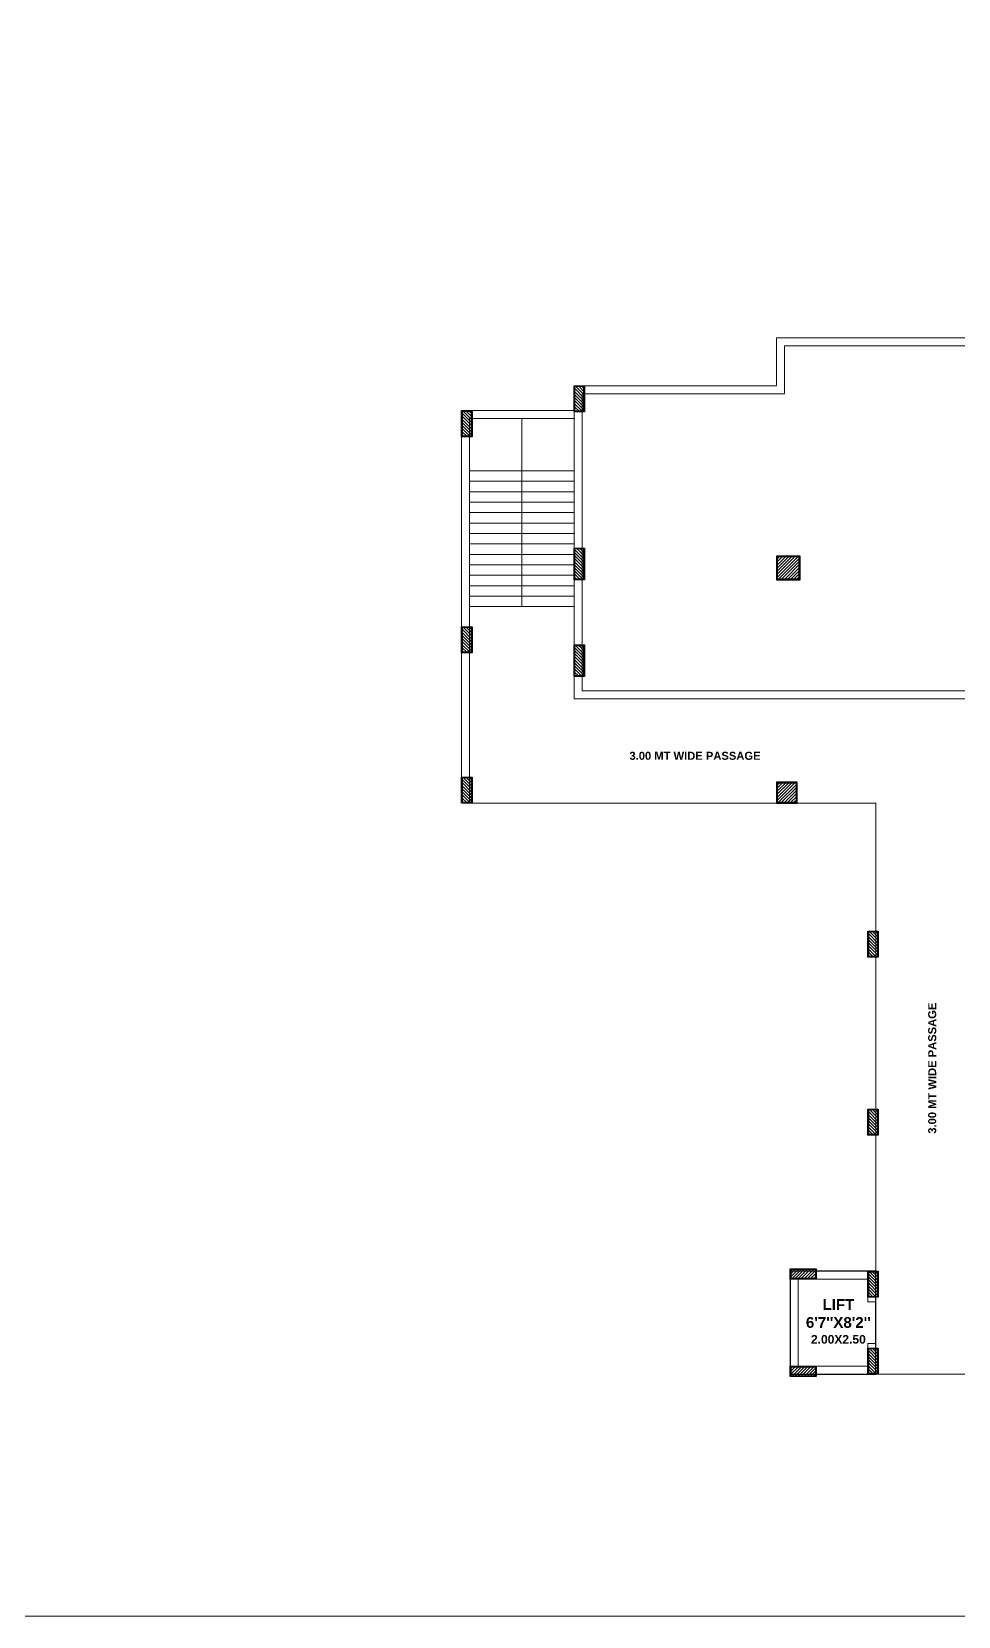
# Model space of a CAD drawing. Header units: metres. Extents: x 0 to 8495, y 0 to 3455.
# Drawn here: x 8324.75 to 8351.37, y 126.34 to 171.88 of the extents above; entities that cross this region are included whole.
import ezdxf

# ---------------------------------------------------------------- set-up
doc = ezdxf.new("R2010")
doc.units = ezdxf.units.M
doc.header["$MEASUREMENT"] = 0
doc.layers.get('0').update_dxf_attribs({"lineweight": 18})
doc.layers.add('Columns', color=12, linetype='Continuous', lineweight=25)
doc.layers.add('furniture', color=30, linetype='Continuous', lineweight=20)
doc.styles.get("Standard").update_dxf_attribs({"font": 'ARIALN.TTF', "height": 0.2})

msp = doc.modelspace()

# ---------------------------------------------------------------- hatches: boundary and pattern name
at = {"layer": 'Columns', "lineweight": 0}
h = msp.add_hatch(dxfattribs=at)
h.set_pattern_fill('ANSI31', color=256, scale=0.5, angle=-90)
h.set_pattern_definition([(315, (1206.82655, -289.713687), (0.0441941738, 0.0441941738), [])])
h.paths.add_polyline_path([(8340.359, 160.981), (8340.609, 160.981), (8340.609, 161.681), (8340.359, 161.681)])
h = msp.add_hatch(dxfattribs=at)
h.set_pattern_fill('ANSI31', color=256, scale=0.5, angle=-90)
h.set_pattern_definition([(315, (1203.59655, -290.429404), (0.0441941738, 0.0441941738), [])])
h.paths.add_polyline_path([(8337.129, 160.266), (8337.379, 160.266), (8337.379, 160.966), (8337.129, 160.966)])
h = msp.add_hatch(dxfattribs=at)
h.set_pattern_fill('ANSI31', color=1, scale=0.5, angle=-90)
h.set_pattern_definition([(315, (1206.82655, -294.607314), (0.0441941738, 0.0441941738), [])])
h.paths.add_polyline_path([(8340.359, 156.158), (8340.609, 156.158), (8340.609, 157.018), (8340.359, 157.018)])
at = {"layer": 'Columns'}
h = msp.add_hatch(dxfattribs=at)
h.set_pattern_fill('ANSI31', color=6, scale=0.5)
h.set_pattern_definition([(45, (1215.13014, -301.69832), (-0.0441941738, 0.0441941738), [])])
h.paths.add_polyline_path([(8346.802, 156.158), (8346.802, 156.788), (8346.172, 156.788), (8346.172, 156.158)])
at = {"layer": 'Columns', "lineweight": 0}
h = msp.add_hatch(dxfattribs=at)
h.set_pattern_fill('ANSI31', color=256, scale=0.5, angle=-90)
h.set_pattern_definition([(315, (1203.59655, -296.639404), (0.0441941738, 0.0441941738), [])])
h.paths.add_polyline_path([(8337.129, 154.056), (8337.379, 154.056), (8337.379, 154.756), (8337.129, 154.756)])
h = msp.add_hatch(dxfattribs=at)
h.set_pattern_fill('ANSI31', color=1, scale=0.5, angle=-90)
h.set_pattern_definition([(315, (1206.82655, -297.159404), (0.0441941738, 0.0441941738), [])])
h.paths.add_polyline_path([(8340.359, 153.376), (8340.609, 153.376), (8340.609, 154.236), (8340.359, 154.236)])
h = msp.add_hatch(dxfattribs=at)
h.set_pattern_fill('ANSI31', color=256, scale=0.5, angle=-90)
h.set_pattern_definition([(315, (1203.59655, -300.957587), (0.0441941738, 0.0441941738), [])])
h.paths.add_polyline_path([(8337.129, 149.737), (8337.379, 149.737), (8337.379, 150.437), (8337.129, 150.437)])
at = {"layer": 'Columns'}
h = msp.add_hatch(dxfattribs=at)
h.set_pattern_fill('ANSI31', scale=0.5)
h.set_pattern_definition([(45, (1215.01514, -308.048595), (-0.0441941738, 0.0441941738), [])])
h.paths.add_polyline_path([(8346.172, 149.737), (8346.722, 149.737), (8346.722, 150.287), (8346.172, 150.287)])
at = {"layer": 'Columns', "lineweight": 0}
h = msp.add_hatch(dxfattribs=at)
h.set_pattern_fill('ANSI31', color=256, scale=0.5, angle=-90)
h.set_pattern_definition([(315, (1215.26632, -305.385686), (0.0441941738, 0.0441941738), [])])
h.paths.add_polyline_path([(8348.799, 145.309), (8349.049, 145.309), (8349.049, 146.009), (8348.799, 146.009)])
h = msp.add_hatch(dxfattribs=at)
h.set_pattern_fill('ANSI31', color=256, scale=0.5, angle=-90)
h.set_pattern_definition([(315, (1215.26632, -310.500686), (0.0441941738, 0.0441941738), [])])
h.paths.add_polyline_path([(8348.799, 140.194), (8349.049, 140.194), (8349.049, 140.894), (8348.799, 140.894)])
h = msp.add_hatch(dxfattribs=at)
h.set_pattern_fill('ANSI31', color=256, scale=0.5, angle=-180)
h.set_pattern_definition([(225, (7895.874233, 7269.8384), (0.0441941738, -0.0441941738), [])])
h.paths.add_polyline_path([(8346.569, 136.305), (8346.569, 136.055), (8347.269, 136.055), (8347.269, 136.305)])
h = msp.add_hatch(dxfattribs=at)
h.set_pattern_fill('ANSI31', color=256, scale=0.5, angle=-90)
h.set_pattern_definition([(315, (1215.26632, -315.159586), (0.0441941738, 0.0441941738), [])])
h.paths.add_polyline_path([(8348.799, 135.535), (8349.049, 135.535), (8349.049, 136.235), (8348.799, 136.235)])
h = msp.add_hatch(dxfattribs=at)
h.set_pattern_fill('ANSI31', color=256, scale=0.5, angle=-90)
h.set_pattern_definition([(315, (1215.26632, -317.369586), (0.0441941738, 0.0441941738), [])])
h.paths.add_polyline_path([(8348.799, 133.325), (8349.049, 133.325), (8349.049, 134.025), (8348.799, 134.025)])
h = msp.add_hatch(dxfattribs=at)
h.set_pattern_fill('ANSI31', color=256, scale=0.5, angle=-180)
h.set_pattern_definition([(225, (7895.874233, 7267.0384), (0.0441941738, -0.0441941738), [])])
h.paths.add_polyline_path([(8346.569, 133.505), (8346.569, 133.255), (8347.269, 133.255), (8347.269, 133.505)])

# ---------------------------------------------------------------- linework, layer by layer
at = {"lineweight": 0}
for p, q in [((8346.147, 161.706), (8346.147, 163.085)), ((8346.147, 163.085), (8354.671, 163.085)), ((8346.377, 161.476), (8346.377, 162.855)), ((8346.377, 162.855), (8354.901, 162.855)), ((8340.334, 161.706), (8346.147, 161.706)), ((8340.334, 152.712), (8340.334, 161.706)), ((8340.334, 161.706), (8346.147, 161.706)), ((8340.564, 152.942), (8340.564, 161.476)), ((8340.564, 161.476), (8346.377, 161.476)), ((8337.104, 153.336), (8337.104, 160.991)), ((8337.104, 160.991), (8340.334, 160.991)), ((8337.334, 160.761), (8337.334, 156.861)), ((8337.334, 160.761), (8340.334, 160.761)), ((8340.334, 160.761), (8340.334, 160.21)), ((8340.334, 160.631), (8340.334, 158.966)), ((8337.334, 153.336), (8337.334, 158.766)), ((8340.334, 158.736), (8340.334, 157.072)), ((8340.334, 157.358), (8340.334, 157.958)), ((8337.334, 149.712), (8337.334, 157.072)), ((8340.334, 157.072), (8340.334, 152.712)), ((8340.334, 154.608), (8340.334, 155.208)), ((8337.104, 153.336), (8337.104, 149.712)), ((8340.334, 152.712), (8340.735, 152.712)), ((8352.004, 152.712), (8340.334, 152.712)), ((8352.234, 152.942), (8340.564, 152.942)), ((8337.104, 149.712), (8337.334, 149.712)), ((8346.544, 133.3), (8346.544, 136.26)), ((8346.544, 136.26), (8349.004, 136.26)), ((8346.774, 133.53), (8346.774, 136.03)), ((8346.774, 133.53), (8346.774, 136.03)), ((8346.774, 136.03), (8348.774, 136.03)), ((8348.774, 135.38), (8349.004, 135.38)), ((8348.774, 134.18), (8349.004, 134.18)), ((8348.774, 133.53), (8346.774, 133.53)), ((8349.004, 133.3), (8346.544, 133.3))]:
    msp.add_line(p, q, dxfattribs=at)
at = {"color": 251, "lineweight": 0}
for p, q in [((8338.834, 160.761), (8338.834, 155.361)), ((8337.334, 159.261), (8340.334, 159.261)), ((8340.334, 159.261), (8337.334, 159.261)), ((8337.334, 158.961), (8340.334, 158.961)), ((8337.334, 158.661), (8340.334, 158.661)), ((8337.334, 158.361), (8340.334, 158.361)), ((8337.334, 158.061), (8340.334, 158.061)), ((8337.334, 157.761), (8340.334, 157.761)), ((8337.334, 157.461), (8340.334, 157.461)), ((8337.334, 157.161), (8340.334, 157.161)), ((8337.334, 156.861), (8340.334, 156.861)), ((8337.334, 156.561), (8340.334, 156.561)), ((8337.334, 156.261), (8340.334, 156.261)), ((8337.334, 155.961), (8340.334, 155.961)), ((8337.334, 155.661), (8340.334, 155.661)), ((8337.334, 155.361), (8340.334, 155.361)), ((8337.334, 149.712), (8349.004, 149.712)), ((8349.004, 149.712), (8349.004, 135.78)), ((8349.004, 134.18), (8349.004, 133.3)), ((8349.004, 134.18), (8349.004, 133.3)), ((8349.004, 134.18), (8349.004, 133.3)), ((8349.004, 134.18), (8349.004, 133.3)), ((8364.114, 133.3), (8349.004, 133.3))]:
    msp.add_line(p, q, dxfattribs=at)
at = {"lineweight": 0}
msp.add_lwpolyline([(8253.018, 335.407), (8394.724, 335.407), (8394.724, 126.342), (8253.018, 126.342)], close=True, dxfattribs=at)
for points in [[(8349.004, 136.26), (8349.004, 134.18)], [(8348.774, 136.03), (8348.774, 135.38)], [(8348.774, 134.18), (8348.774, 133.53), (8346.774, 133.53)], [(8348.774, 134.18), (8348.774, 133.53)], [(8349.004, 134.18), (8349.004, 133.3)]]:
    msp.add_lwpolyline(points, dxfattribs=at)
at = {"layer": 'Columns'}
for points in [[(8340.634, 160.956), (8340.334, 160.956), (8340.334, 161.706), (8340.634, 161.706)], [(8337.404, 160.241), (8337.104, 160.241), (8337.104, 160.991), (8337.404, 160.991)], [(8337.404, 154.031), (8337.104, 154.031), (8337.104, 154.781), (8337.404, 154.781)], [(8337.404, 149.712), (8337.104, 149.712), (8337.104, 150.462), (8337.404, 150.462)], [(8349.074, 145.284), (8348.774, 145.284), (8348.774, 146.034), (8349.074, 146.034)], [(8349.074, 140.169), (8348.774, 140.169), (8348.774, 140.919), (8349.074, 140.919)], [(8346.544, 136.03), (8346.544, 136.33), (8347.294, 136.33), (8347.294, 136.03)], [(8346.544, 133.3), (8349.004, 133.3), (8349.004, 136.26), (8346.544, 136.26)], [(8349.074, 135.51), (8348.774, 135.51), (8348.774, 136.26), (8349.074, 136.26)], [(8349.074, 133.3), (8348.774, 133.3), (8348.774, 134.05), (8349.074, 134.05)], [(8346.544, 133.23), (8346.544, 133.53), (8347.294, 133.53), (8347.294, 133.23)]]:
    msp.add_lwpolyline(points, close=True, dxfattribs=at)
at = {"layer": 'Columns', "lineweight": 0}
for points in [[(8340.609, 160.981), (8340.359, 160.981), (8340.359, 161.681), (8340.609, 161.681)], [(8337.379, 160.266), (8337.129, 160.266), (8337.129, 160.966), (8337.379, 160.966)], [(8337.379, 154.056), (8337.129, 154.056), (8337.129, 154.756), (8337.379, 154.756)], [(8337.379, 149.737), (8337.129, 149.737), (8337.129, 150.437), (8337.379, 150.437)], [(8349.049, 145.309), (8348.799, 145.309), (8348.799, 146.009), (8349.049, 146.009)], [(8349.049, 140.194), (8348.799, 140.194), (8348.799, 140.894), (8349.049, 140.894)], [(8346.569, 136.055), (8346.569, 136.305), (8347.269, 136.305), (8347.269, 136.055)], [(8349.049, 135.535), (8348.799, 135.535), (8348.799, 136.235), (8349.049, 136.235)], [(8349.049, 133.325), (8348.799, 133.325), (8348.799, 134.025), (8349.049, 134.025)], [(8346.569, 133.255), (8346.569, 133.505), (8347.269, 133.505), (8347.269, 133.255)]]:
    msp.add_lwpolyline(points, close=True, dxfattribs=at)
at = {"layer": 'Columns', "color": 1, "lineweight": 30}
for points in [[(8340.634, 156.133), (8340.334, 156.133), (8340.334, 157.043), (8340.634, 157.043)], [(8340.634, 153.351), (8340.334, 153.351), (8340.334, 154.261), (8340.634, 154.261)]]:
    msp.add_lwpolyline(points, close=True, dxfattribs=at)
at = {"layer": 'Columns', "color": 1, "lineweight": 0}
for points in [[(8340.609, 156.158), (8340.359, 156.158), (8340.359, 157.018), (8340.609, 157.018)], [(8340.609, 153.376), (8340.359, 153.376), (8340.359, 154.236), (8340.609, 154.236)]]:
    msp.add_lwpolyline(points, close=True, dxfattribs=at)
at = {"layer": 'Columns', "color": 6}
for points in [[(8346.147, 156.133), (8346.827, 156.133), (8346.827, 156.813), (8346.147, 156.813)], [(8346.172, 156.158), (8346.802, 156.158), (8346.802, 156.788), (8346.172, 156.788)]]:
    msp.add_lwpolyline(points, close=True, dxfattribs=at)
at = {"layer": 'Columns', "color": 7}
for points in [[(8346.147, 149.712), (8346.747, 149.712), (8346.747, 150.312), (8346.147, 150.312)], [(8346.172, 149.737), (8346.722, 149.737), (8346.722, 150.287), (8346.172, 150.287)]]:
    msp.add_lwpolyline(points, close=True, dxfattribs=at)
at = {"layer": 'furniture', "color": 167}
msp.add_lwpolyline([(8346.774, 133.53), (8348.774, 133.53)], dxfattribs=at)
at = {"layer": 'furniture', "color": 57, "true_color": 0x80812c}
msp.add_lwpolyline([(8346.774, 133.53), (8348.774, 133.53)], dxfattribs=at)

# ---------------------------------------------------------------- texts
at = {"color": 251, "linetype": 'ByBlock', "lineweight": -2, "insert": (8343.809, 151.07), "char_height": 0.23, "width": 3.84541, "attachment_point": 5}
msp.add_mtext('{\\fArial|b1|i0|c0|p34;3.00 MT WIDE PASSAGE}', dxfattribs=at)
at = {"color": 251, "linetype": 'ByBlock', "lineweight": -2, "insert": (8350.625, 142.094), "char_height": 0.23, "width": 3.84541, "attachment_point": 5, "rotation": 90}
msp.add_mtext('{\\fArial|b1|i0|c0|p34;3.00 MT WIDE PASSAGE}', dxfattribs=at)
at = {"color": 87, "linetype": 'ByBlock', "lineweight": -2, "true_color": 0x51613d, "insert": (8347.928, 134.816), "char_height": 0.30931, "width": 4.67939, "attachment_point": 5}
msp.add_mtext("{\\fArial|b1|i0|c0|p34;LIFT\\P6'7''X8'2''\\P\\H0.8x;2.00X2.50}", dxfattribs=at)

doc.saveas('drawing.dxf')
